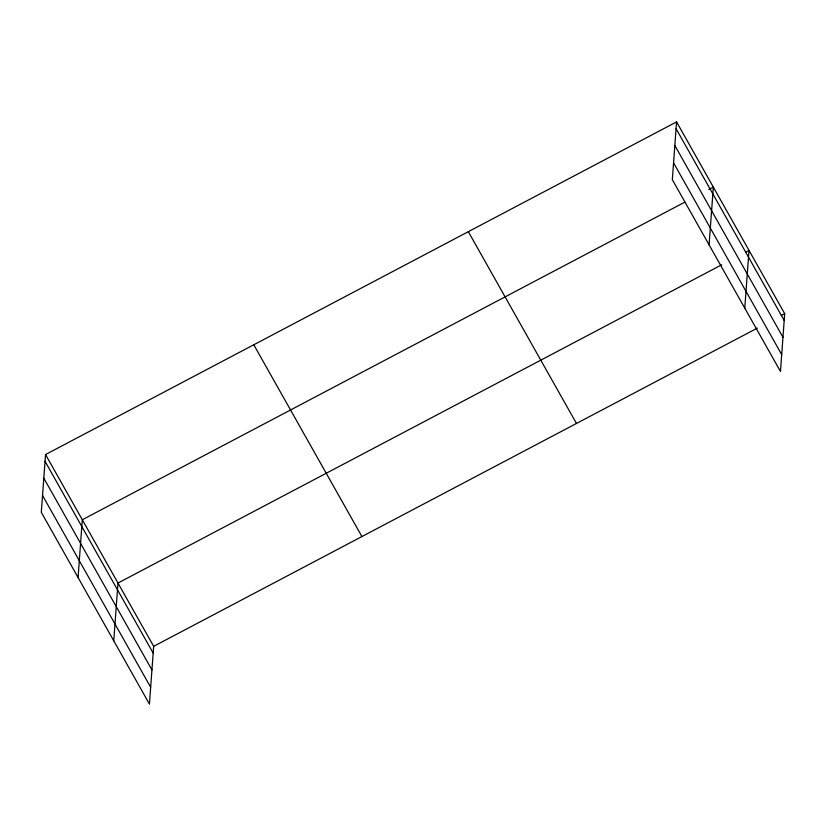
<?xml version="1.0" encoding="UTF-8"?>
<svg xmlns="http://www.w3.org/2000/svg" width="826" height="826" viewBox="0 0 826 826"><rect width="100%" height="100%" fill="white"/><g stroke="black" fill="none" stroke-linecap="round" stroke-linejoin="round"><path stroke-width="1.24" d="M45.544 454.548L41.3 512.316L149.434 704.093L153.667 646.335L45.544 454.548L676.566 121.907L784.7 313.684L780.456 371.452L672.333 179.665L676.566 121.907M78.067 577.519L82.311 519.75L684.888 202.102M113.751 640.811L117.984 583.042L721.707 264.795M709.09 244.878L713.334 187.11L708.78 189.505M744.773 308.16L749.017 250.402L745.599 252.198M153.667 646.335L757.39 328.087M781.282 315.491L784.7 313.684M676.071 128.68L784.204 320.467M674.842 145.51L782.965 337.287M673.562 162.846L781.695 354.622M468.332 231.672L576.465 423.459M253.778 344.772L361.912 536.559M45.048 461.321L153.171 653.108M43.809 478.151L151.943 669.938M42.539 495.486L150.662 687.273"/></g></svg>
